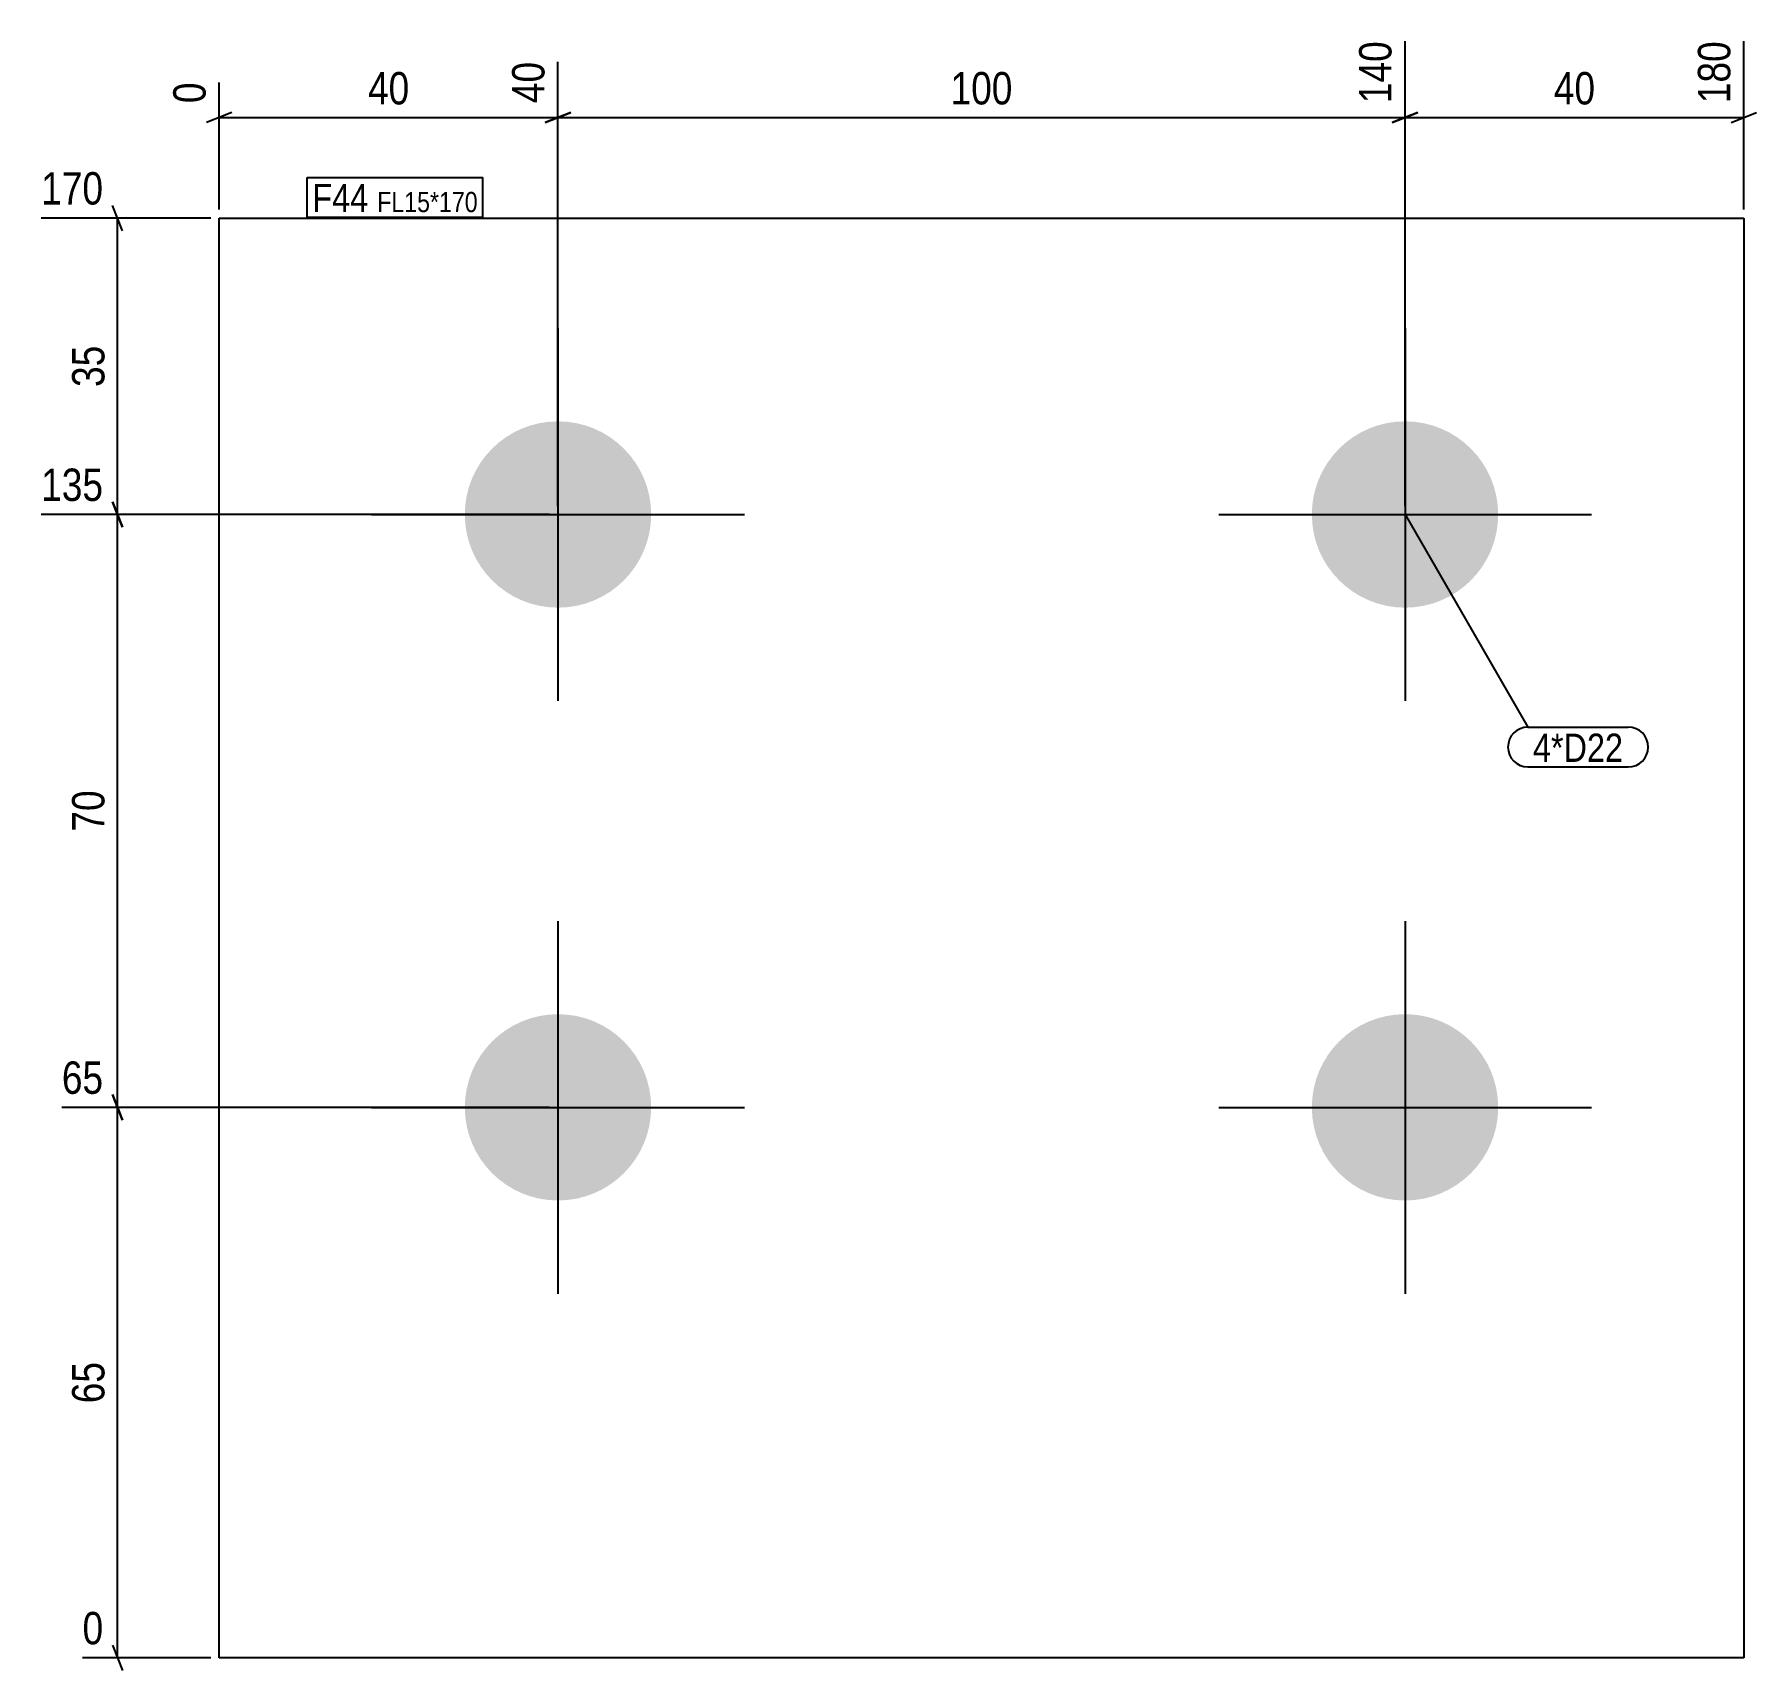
# Model space of a CAD drawing. Header units: millimetres. Extents: x 2 to 206, y 3 to 196.
import ezdxf

# ---------------------------------------------------------------- set-up
doc = ezdxf.new("R2010")
doc.units = ezdxf.units.MM
for name, color, linetype in [('MÅLSÆTNING', 7, 'Continuous'), ('STÅL', 7, 'Continuous'), ('TEKST', 7, 'Continuous')]:
    doc.layers.add(name, color=color, linetype=linetype)
doc.styles.add('Arial Narrow', font='ARIALN.TTF', dxfattribs={"height": 0.2})

msp = doc.modelspace()

# ---------------------------------------------------------------- hatches: boundary and pattern name
at = {"layer": 'STÅL', "linetype": 'Continuous'}
for points in [[(75.01, 139.5, -1), (53.01, 139.5, -1)], [(175.01, 139.5, -1), (153.01, 139.5, -1)], [(75.01, 69.5, -1), (53.01, 69.5, -1)], [(175.01, 69.5, -1), (153.01, 69.5, -1)]]:
    msp.add_hatch(color=3, dxfattribs=at).paths.add_polyline_path(points)

# ---------------------------------------------------------------- linework, layer by layer
at = {"layer": 'MÅLSÆTNING', "color": 7, "linetype": 'Continuous'}
for p, q in [((164.01, 140.5), (164.01, 195.38)), ((164.01, 140.5), (164.01, 195.38)), ((204.01, 175.5), (204.01, 195.38)), ((64.01, 140.5), (64.01, 192.94)), ((24.01, 175.5), (24.01, 190.51)), ((25.51, 186.97), (22.51, 185.77)), ((24.01, 186.37), (64.01, 186.37)), ((62.51, 185.77), (65.51, 186.97)), ((165.51, 186.97), (162.51, 185.77)), ((162.51, 185.77), (165.51, 186.97)), ((164.01, 186.37), (204.01, 186.37)), ((202.51, 185.77), (205.51, 186.97)), ((12.61, 173), (11.41, 176)), ((23.01, 174.5), (3, 174.5)), ((12.01, 139.5), (12.01, 174.5)), ((11.41, 141), (12.61, 138)), ((12.61, 138), (11.41, 141)), ((63.01, 139.5), (3, 139.5)), ((63.01, 139.5), (3, 139.5)), ((12.01, 69.5), (12.01, 139.5)), ((63.01, 69.5), (5.44, 69.5)), ((63.01, 69.5), (5.44, 69.5)), ((11.41, 71), (12.61, 68)), ((12.61, 68), (11.41, 71)), ((12.01, 4.5), (12.01, 69.5)), ((23.01, 4.5), (7.88, 4.5)), ((11.41, 6), (12.61, 3))]:
    msp.add_line(p, q, dxfattribs=at)
at = {"layer": 'STÅL', "color": 2, "linetype": 'Continuous'}
for p, q in [((24.01, 174.5), (204.01, 174.5)), ((24.01, 4.5), (24.01, 174.5)), ((204.01, 174.5), (204.01, 4.5)), ((204.01, 4.5), (24.01, 4.5))]:
    msp.add_line(p, q, dxfattribs=at)
at = {"layer": 'STÅL', "color": 3, "linetype": 'Continuous'}
for p, q in [((64.01, 161.5), (64.01, 117.5)), ((164.01, 161.5), (164.01, 117.5)), ((42.01, 139.5), (86.01, 139.5)), ((142.01, 139.5), (186.01, 139.5)), ((64.01, 91.5), (64.01, 47.5)), ((164.01, 91.5), (164.01, 47.5)), ((42.01, 69.5), (86.01, 69.5)), ((142.01, 69.5), (186.01, 69.5))]:
    msp.add_line(p, q, dxfattribs=at)

# ---------------------------------------------------------------- wipeouts: each hides what was drawn before it
at = {"color": 0}
msp.add_wipeout([(189.77, 110.29), (189.77, 113.79), (179.11, 113.79), (179.11, 110.29)], dxfattribs=at).dxf.layer = 'TEKST'

# ---------------------------------------------------------------- next in the draw order: wipeouts: each hides what was drawn before it
at = {"color": 0, "linetype": 'Continuous'}
for points in [[(203.21, 196.18), (197.61, 196.18), (197.61, 187.27), (203.21, 187.27)], [(63.21, 193.74), (57.61, 193.74), (57.61, 187.27), (63.21, 187.27)], [(23.21, 191.31), (17.61, 191.31), (17.61, 187.27), (23.21, 187.27)], [(11.11, 175.3), (11.11, 180.9), (2.2, 180.9), (2.2, 175.3)], [(11.11, 140.3), (11.11, 145.9), (2.2, 145.9), (2.2, 140.3)], [(11.11, 70.3), (11.11, 75.9), (4.64, 75.9), (4.64, 70.3)], [(11.11, 5.3), (11.11, 10.9), (7.08, 10.9), (7.08, 5.3)]]:
    msp.add_wipeout(points, dxfattribs=at).dxf.layer = 'MÅLSÆTNING'
at = {"color": 0}
for points, layer in [([(47.25, 187.12), (47.25, 192.72), (40.78, 192.72), (40.78, 187.12)], 'MÅLSÆTNING'), ([(187.25, 187.12), (187.25, 192.72), (180.78, 192.72), (180.78, 187.12)], 'MÅLSÆTNING'), ([(11.26, 160.24), (5.66, 160.24), (5.66, 153.76), (11.26, 153.76)], 'MÅLSÆTNING'), ([(11.26, 107.74), (5.66, 107.74), (5.66, 101.26), (11.26, 101.26)], 'MÅLSÆTNING'), ([(11.26, 40.24), (5.66, 40.24), (5.66, 33.76), (11.26, 33.76)], 'MÅLSÆTNING'), ([(41.62, 175.2), (41.62, 178.7), (35.01, 178.7), (35.01, 175.2)], 'TEKST'), ([(54.55, 175.2), (54.55, 177.7), (42.67, 177.7), (42.67, 175.2)], 'TEKST'), ([(189.77, 110.29), (189.77, 113.79), (179.11, 113.79), (179.11, 110.29)], 'TEKST')]:
    msp.add_wipeout(points, dxfattribs=at).dxf.layer = layer

# ---------------------------------------------------------------- next in the draw order: linework, layer by layer
at = {"layer": 'MÅLSÆTNING', "color": 7, "linetype": 'Continuous'}
for p, q in [((64.01, 140.5), (64.01, 192.94)), ((65.51, 186.97), (62.51, 185.77)), ((64.01, 186.37), (164.01, 186.37))]:
    msp.add_line(p, q, dxfattribs=at)
at = {"layer": 'TEKST', "color": 7, "linetype": 'Continuous'}
for p, q in [((164.01, 139.5), (178.51, 114.39)), ((178.51, 114.39), (190.37, 114.39)), ((178.51, 109.69), (190.37, 109.69))]:
    msp.add_line(p, q, dxfattribs=at)
for centre, start, end in [((178.51, 112.04), 90, 270), ((190.37, 112.04), 270, 90)]:
    msp.add_arc(centre, 2.35, start, end, dxfattribs=at)

# ---------------------------------------------------------------- next in the draw order: texts
at = {"layer": 'MÅLSÆTNING', "color": 3, "linetype": 'Continuous', "style": 'Arial Narrow'}
for s, height, p in [('180', 3.818, (202.41, 188.07)), ('40', 3.818, (62.41, 188.07)), ('0', 3.82, (22.41, 188.07))]:
    msp.add_text(s, height=height, rotation=90.0002, dxfattribs=at).set_placement(p)
at = {"layer": 'MÅLSÆTNING', "color": 3, "style": 'Arial Narrow'}
for p in [(41.58, 187.92), (181.58, 187.92)]:
    msp.add_text('40', height=3.818, dxfattribs=at).set_placement(p)
at = {"layer": 'MÅLSÆTNING', "color": 3, "linetype": 'Continuous', "style": 'Arial Narrow'}
for s, height, p in [('170', 3.818, (3, 176.1)), ('135', 3.818, (3, 141.1)), ('65', 3.818, (5.44, 71.1)), ('0', 3.82, (7.88, 6.1))]:
    msp.add_text(s, height=height, dxfattribs=at).set_placement(p)
at = {"layer": 'MÅLSÆTNING', "color": 3, "style": 'Arial Narrow'}
for s, p in [('35', (10.46, 154.56)), ('70', (10.46, 102.06)), ('65', (10.46, 34.56))]:
    msp.add_text(s, height=3.818, rotation=90.0002, dxfattribs=at).set_placement(p)
at = {"layer": 'TEKST', "color": 3, "style": 'Arial Narrow'}
msp.add_text('4*D22', height=3.34, dxfattribs=at).set_placement((179.11, 110.29))

# ---------------------------------------------------------------- next in the draw order: wipeouts: each hides what was drawn before it
at = {"color": 0}
for points in [[(41.62, 175.2), (41.62, 178.7), (35.01, 178.7), (35.01, 175.2)], [(54.55, 175.2), (54.55, 177.7), (42.67, 177.7), (42.67, 175.2)]]:
    msp.add_wipeout(points, dxfattribs=at).dxf.layer = 'TEKST'

# ---------------------------------------------------------------- next in the draw order: linework, layer by layer
at = {"layer": 'TEKST', "color": 7, "linetype": 'Continuous'}
for p, q in [((34.41, 179.3), (55.15, 179.3)), ((34.41, 174.6), (34.41, 179.3)), ((55.15, 174.6), (55.15, 179.3)), ((34.41, 174.6), (55.15, 174.6))]:
    msp.add_line(p, q, dxfattribs=at)

# ---------------------------------------------------------------- next in the draw order: texts
at = {"layer": 'TEKST', "color": 3, "style": 'Arial Narrow'}
for s, height, p in [('F44', 3.34, (35.01, 175.2)), ('FL15*170', 2.386, (42.67, 175.2))]:
    msp.add_text(s, height=height, dxfattribs=at).set_placement(p)

# ---------------------------------------------------------------- next in the draw order: wipeouts: each hides what was drawn before it
at = {"color": 0, "linetype": 'Continuous'}
msp.add_wipeout([(163.21, 196.18), (157.61, 196.18), (157.61, 187.27), (163.21, 187.27)], dxfattribs=at).dxf.layer = 'MÅLSÆTNING'
at = {"color": 0}
msp.add_wipeout([(118.47, 187.12), (118.47, 192.72), (109.56, 192.72), (109.56, 187.12)], dxfattribs=at).dxf.layer = 'MÅLSÆTNING'

# ---------------------------------------------------------------- next in the draw order: texts
at = {"layer": 'MÅLSÆTNING', "color": 3, "linetype": 'Continuous', "style": 'Arial Narrow'}
msp.add_text('140', height=3.818, rotation=90.0002, dxfattribs=at).set_placement((162.41, 188.07))
at = {"layer": 'MÅLSÆTNING', "color": 3, "style": 'Arial Narrow'}
msp.add_text('100', height=3.818, dxfattribs=at).set_placement((110.36, 187.92))

doc.saveas('drawing.dxf')
